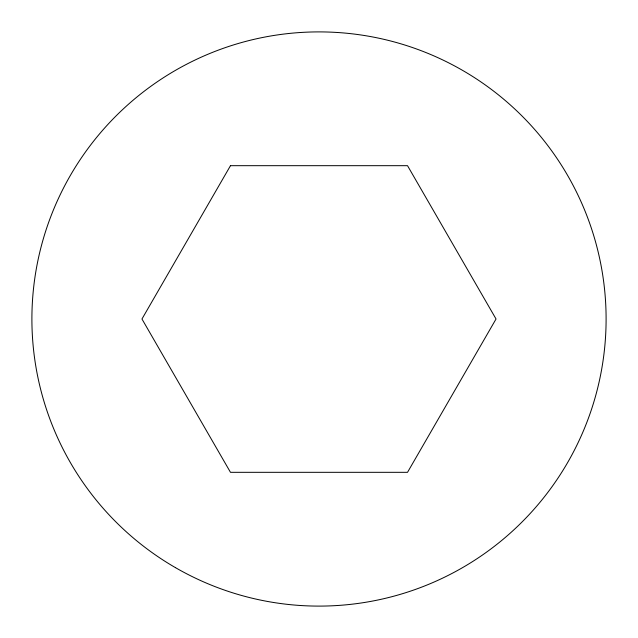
<?xml version="1.0" encoding="UTF-8"?>
<svg xmlns="http://www.w3.org/2000/svg" width="638" height="638" viewBox="0 0 638 638"><rect width="100%" height="100%" fill="white"/><g stroke="black" fill="none" stroke-linecap="round" stroke-linejoin="round"><path stroke-width="0.96" d="M230.477 165.681L141.963 319L230.477 472.319L407.522 472.319L496.037 319L407.522 165.681L230.477 165.681M175.45 567.637A287.1 287.1 0 0 0 606.1 319A287.1 287.1 0 0 0 175.45 70.363A287.1 287.1 0 0 0 175.45 567.637"/></g></svg>
